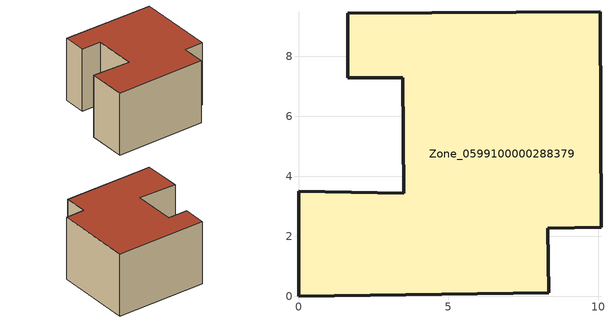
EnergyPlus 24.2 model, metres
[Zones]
Zone_0599100000288379
 floor ground (C_G): 0,3.5 3.51,3.43 3.47,7.29 1.64,7.28 1.64,9.44 10.06,9.49 10.09,2.3 8.31,2.27 8.34,0.12 0,0 z0
 wall outside (C_F): 0,3.5 0,0 8.34,0.12 8.31,2.27 10.09,2.3 10.06,9.49 1.64,9.44 1.64,7.28 3.47,7.29 3.51,3.43 0,3.5 z0:5.89
 roof outside (C_R): 3.51,3.43 0,3.5 0,0 8.34,0.12 8.31,2.27 10.09,2.3 10.06,9.49 1.64,9.44 1.64,7.28 3.47,7.29 z5.89
[BUILDING]
Pand.0599100000288379: North Axis=0; Terrain=City; Loads Convergence Tolerance Value=0.04; Temperature Convergence Tolerance Value=0.4; Solar Distribution=FullExterior; Maximum Number of Warmup Days=25; Minimum Number of Warmup Days=1
[Site:Location]
Rotterdam.The.Hague.AP_ZH_NLD Design_Conditions: Latitude=51.96; Longitude=4.45; Time Zone=1; Elevation=-4.5
[SITE:GROUNDTEMPERATURE:BUILDINGSURFACE]
18, 18, 18, 18, 18, 18, 18, 18, 18, 18, 18, 18
[MATERIAL] Thermal Absorptance=0.9; Solar Absorptance=0.7; Visible Absorptance=0.7
Name | Roughness | Thickness | Conductivity | Density | Specific Heat
G.D.1965 | MediumSmooth | 0.15 | 1 | 540 | 1210
F.D.1965 | Rough | 0.3 | 0.857143 | 1920 | 840
R.D.1965 | MediumRough | 0.2 | 0.08 | 1500 | 1000
[CONSTRUCTION]
C_G: G.D.1965
C_F: F.D.1965
C_R: R.D.1965
[ZONE]
Zone_0599100000288379: Type=1; Multiplier=1; Ceiling Height=Autocalculate; Volume=Autocalculate; Floor Area=autocalculate; Part of Total Floor Area=Yes
[ZONEINFILTRATION:DESIGNFLOWRATE]
Infil_Zone_0599100000288379: Zone or ZoneList or Space or SpaceList=Zone_0599100000288379; Schedule=AlwaysOn; Design Flow Rate Calculation Method=Flow/Area; Flow Rate per Floor Area=0.0042; Constant Term Coefficient=1; Temperature Term Coefficient=0; Velocity Term Coefficient=0; Velocity Squared Term Coefficient=0
[HVACTEMPLATE:ZONE:IDEALLOADSAIRSYSTEM]
Zone_0599100000288379: Maximum Heating Supply Air Temperature=50; Minimum Cooling Supply Air Temperature=13; Maximum Heating Supply Air Humidity Ratio=0.0156; Minimum Cooling Supply Air Humidity Ratio=0.0077; Heating Limit=NoLimit; Cooling Limit=NoLimit; Dehumidification Control Type=ConstantSensibleHeatRatio; Cooling Sensible Heat Ratio=0.7; Dehumidification Setpoint=60; Humidification Control Type=None; Humidification Setpoint=30; Outdoor Air Method=None; Outdoor Air Flow Rate per Person=0.00944; Outdoor Air Flow Rate per Zone Floor Area=0; Outdoor Air Flow Rate per Zone=0; Demand Controlled Ventilation Type=None; Outdoor Air Economizer Type=NoEconomizer; Heat Recovery Type=None; Sensible Heat Recovery Effectiveness=0.7; Latent Heat Recovery Effectiveness=0.65
[ZONECONTROL:THERMOSTAT]
ThermostatControl_Zone_0599100000288379: Zone or ZoneList=Zone_0599100000288379; Control Type Schedule=DualSetpointControlType; Control 1=Thermostat_Zone_0599100000288379; Temperature Difference Between Cutout And Setpoint=0
[THERMOSTATSETPOINT:DUALSETPOINT]
Thermostat_Zone_0599100000288379: Heating Setpoint Temperature Schedule=HeatingSetpoint_Zone_0599100000288379; Cooling Setpoint Temperature Schedule=CoolingSetpoint_Zone_0599100000288379
[SCHEDULE:COMPACT]
HeatingSetpoint_Zone_0599100000288379: Through: 12/31, For: AllDays, Until: 24:00, 21
CoolingSetpoint_Zone_0599100000288379: Through: 12/31, For: AllDays, Until: 24:00, 24
DualSetpointControlType: Through: 12/31, For: AllDays, Until: 24:00, 4
AlwaysOn: Through: 12/31, For: AllDays, Until: 24:00, 1
